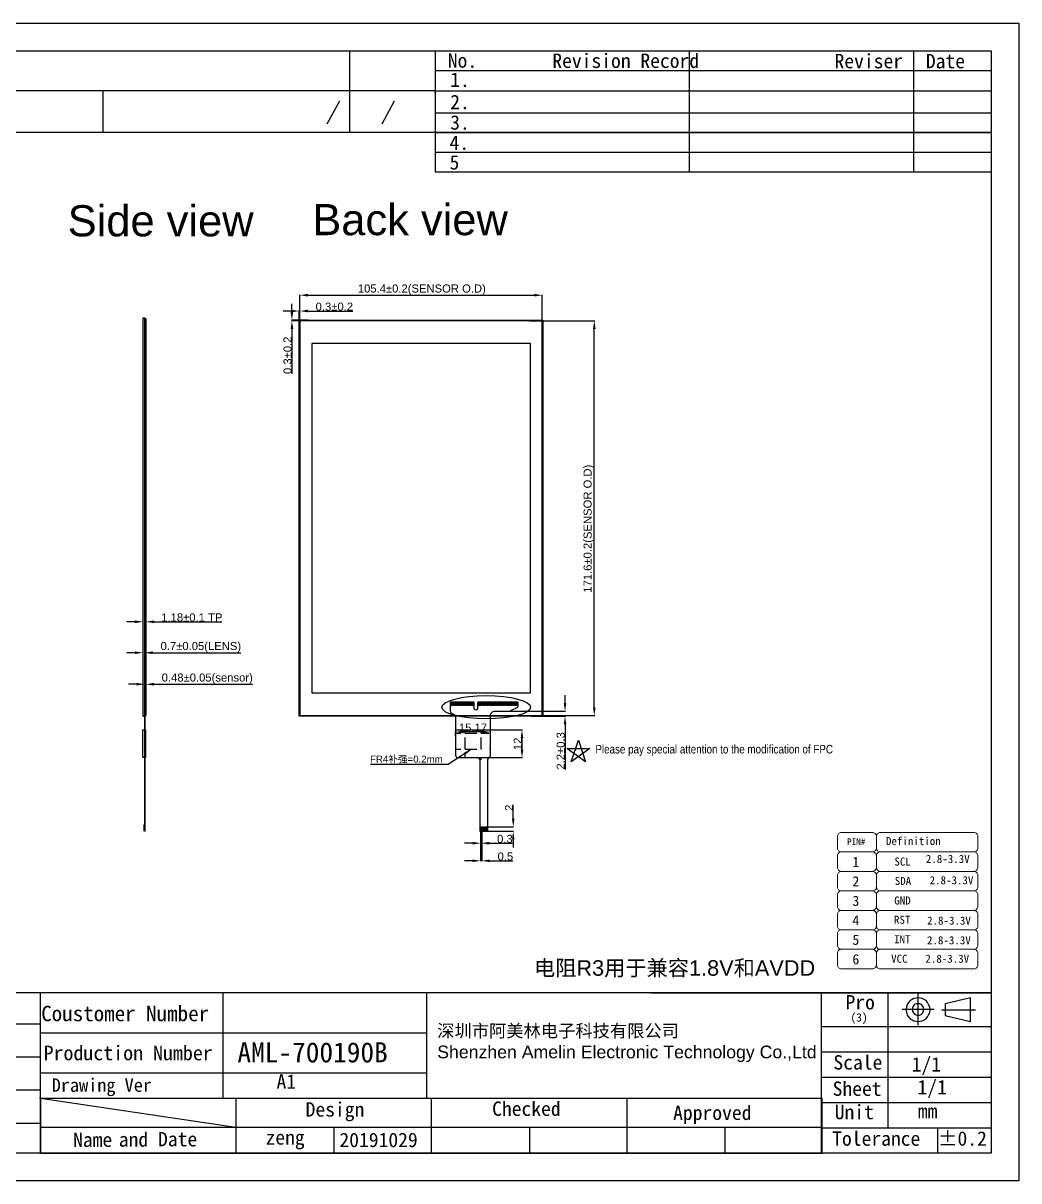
# Model space of a CAD drawing. Header units: millimetres. Extents: x 3364 to 4075, y -1842 to -1338.
# Drawn here: x 3642 to 4075, y -1842 to -1338 of the extents above; entities that cross this region are included whole.
import ezdxf

# ---------------------------------------------------------------- set-up
doc = ezdxf.new("R2010")
doc.units = ezdxf.units.MM
doc.header["$LTSCALE"] = 23.1
doc.header["$PDMODE"] = 3
doc.header["$PDSIZE"] = 8
doc.layers.get('0').update_dxf_attribs({"linetype": 'CONTINUOUS'})
doc.layers.get('Defpoints').update_dxf_attribs({"linetype": 'CONTINUOUS'})
for name, color, linetype in [('Cover Lens', 6, 'CONTINUOUS'), ('DIM', 120, 'CONTINUOUS'), ('FPC', 30, 'CONTINUOUS'), ('lcm od', 7, 'CONTINUOUS'), ('SENSOR OD', 7, 'CONTINUOUS'), ('SENSOR-FFC_DXF_CONTINUOUS_LINE', 7, 'CONTINUOUS'), ('ZBHM', 7, 'CONTINUOUS')]:
    doc.layers.add(name, color=color, linetype=linetype)
doc.layers.add('标注', color=3, linetype='CONTINUOUS', lineweight=13)
doc.styles.add('a', font='arial.ttf')
doc.styles.add('Aral', font='arial.ttf')
doc.styles.add('Arial', font='arial.ttf', dxfattribs={"width": 0.8})
doc.styles.add('GLD', font='simhei.ttf', dxfattribs={"height": 5})
doc.styles.get("Standard").update_dxf_attribs({"font": 'txt', "width": 0.85})
doc.dimstyles.get("Standard").update_dxf_attribs({"dimtxt": 3.5, "dimasz": 3.5, "dimexe": 0.18, "dimexo": 0.0625, "dimgap": 0.09, "dimtad": 1, "dimdsep": 46, "dimtxsty": 'Standard', "dimcen": 0.09, "dimadec": 0, "dimazin": 0, "dimtol": 1, "dimtp": 0.01, "dimtm": 0.01, "dimtfac": 1, "dimtofl": 0, "dimtmove": 0, "dimatfit": 3, "dimfxl": 0, "dimtolj": 1, "dimarcsym": 0})
doc.dimstyles.new('STANDARD$0', dxfattribs={"dimtxt": 2.5, "dimasz": 2, "dimexe": 0.4, "dimexo": 0.4, "dimgap": 0.4, "dimtad": 1, "dimzin": 0, "dimdsep": 46, "dimtxsty": 'Arial', "dimcen": 0.4, "dimadec": 0, "dimazin": 0, "dimtfac": 1, "dimtmove": 0, "dimatfit": 3, "dimfxl": 0, "dimtolj": 1, "dimtzin": 0, "dimarcsym": 0})

# ---------------------------------------------------------------- blocks, each defined once
blk = doc.blocks.new('*D69')
at = {"layer": 'Defpoints', "color": 0}
for p in [(3861.8, -1467.79), (3890.01, -1467.79), (3861.79, -1639.39)]:
    blk.add_point(p, dxfattribs=at)
at = {"layer": 'DIM', "color": 0, "lineweight": -2}
for p, q in [((3861.86, -1467.79), (3890.19, -1467.79)), ((3890.01, -1635.89), (3890.01, -1471.29)), ((3861.85, -1639.39), (3890.19, -1639.39))]:
    blk.add_line(p, q, dxfattribs=at)
at = {"layer": 'DIM', "color": 0}
for points in [[(3889.43, -1471.29), (3890.59, -1471.29), (3890.01, -1467.79)], [(3889.43, -1635.89), (3890.59, -1635.89), (3890.01, -1639.39)]]:
    blk.add_solid(points, dxfattribs=at)
at = {"layer": 'DIM', "color": 0, "insert": (3887.63, -1558.16), "char_height": 3.5, "attachment_point": 5, "rotation": 90, "style": 'Aral'}
blk.add_mtext('\\A1;171.6%%P0.2(SENSOR O.D)', dxfattribs=at)
blk = doc.blocks.new('*D70')
at = {"layer": 'Defpoints', "color": 0}
for p in [(3867.39, -1456.67), (3867.39, -1467.79), (3761.99, -1476.42)]:
    blk.add_point(p, dxfattribs=at)
at = {"layer": 'DIM', "color": 0, "lineweight": -2}
for p, q in [((3761.99, -1476.36), (3761.99, -1456.49)), ((3765.49, -1456.67), (3863.89, -1456.67)), ((3867.39, -1467.72), (3867.39, -1456.49))]:
    blk.add_line(p, q, dxfattribs=at)
at = {"layer": 'DIM', "color": 0}
for points in [[(3765.49, -1456.09), (3765.49, -1457.26), (3761.99, -1456.67)], [(3863.89, -1456.09), (3863.89, -1457.26), (3867.39, -1456.67)]]:
    blk.add_solid(points, dxfattribs=at)
at = {"layer": 'DIM', "color": 0, "insert": (3815.02, -1454.29), "char_height": 3.5, "attachment_point": 5, "style": 'Aral'}
blk.add_mtext('\\A1;105.4%%P0.2(SENSOR O.D)', dxfattribs=at)
blk = doc.blocks.new('*D71')
at = {"layer": 'Defpoints', "color": 0}
for p in [(3693.82, -1613.45), (3694.52, -1612.06), (3694.52, -1613.45)]:
    blk.add_point(p, dxfattribs=at)
at = {"layer": 'DIM', "color": 0, "lineweight": -2}
for p, q in [((3690.32, -1612.06), (3686.82, -1612.06)), ((3693.82, -1613.39), (3693.82, -1611.88)), ((3694.52, -1613.39), (3694.52, -1611.88)), ((3698.02, -1612.06), (3736.35, -1612.06))]:
    blk.add_line(p, q, dxfattribs=at)
at = {"layer": 'DIM', "color": 0}
for points in [[(3690.32, -1611.48), (3690.32, -1612.65), (3693.82, -1612.06)], [(3698.02, -1611.48), (3698.02, -1612.65), (3694.52, -1612.06)]]:
    blk.add_solid(points, dxfattribs=at)
at = {"layer": 'DIM', "color": 0, "insert": (3718.93, -1609.68), "char_height": 3.5, "attachment_point": 5, "style": 'Aral'}
blk.add_mtext('\\A1;0.7±0.05(LENS)', dxfattribs=at)
blk = doc.blocks.new('*D72')
at = {"layer": 'Defpoints', "color": 0}
for p in [(3695, -1598.62), (3693.82, -1607.53), (3695, -1607.53)]:
    blk.add_point(p, dxfattribs=at)
at = {"layer": 'DIM', "color": 0, "lineweight": -2}
for p, q in [((3690.32, -1598.62), (3686.82, -1598.62)), ((3693.82, -1607.47), (3693.82, -1598.44)), ((3695, -1607.47), (3695, -1598.44)), ((3698.5, -1598.62), (3728.04, -1598.62))]:
    blk.add_line(p, q, dxfattribs=at)
at = {"layer": 'DIM', "color": 0}
for points in [[(3690.32, -1598.03), (3690.32, -1599.2), (3693.82, -1598.62)], [(3698.5, -1598.03), (3698.5, -1599.2), (3695, -1598.62)]]:
    blk.add_solid(points, dxfattribs=at)
at = {"layer": 'DIM', "color": 0, "insert": (3715.02, -1596.74), "char_height": 3.5, "attachment_point": 5, "style": 'Aral'}
blk.add_mtext('\\A1;1.18±0.1 TP', dxfattribs=at)
blk = doc.blocks.new('*D73')
at = {"layer": 'Defpoints', "color": 0}
for p in [(3758.53, -1467.79), (3765.72, -1467.49), (3765.72, -1467.79)]:
    blk.add_point(p, dxfattribs=at)
at = {"layer": 'DIM', "color": 0, "lineweight": -2}
for p, q in [((3758.53, -1463.99), (3758.53, -1460.49)), ((3765.66, -1467.49), (3758.35, -1467.49)), ((3765.66, -1467.79), (3758.35, -1467.79)), ((3758.53, -1471.29), (3758.53, -1490.78))]:
    blk.add_line(p, q, dxfattribs=at)
at = {"layer": 'DIM', "color": 0}
for points in [[(3757.95, -1463.99), (3759.11, -1463.99), (3758.53, -1467.49)], [(3757.95, -1471.29), (3759.11, -1471.29), (3758.53, -1467.79)]]:
    blk.add_solid(points, dxfattribs=at)
at = {"layer": 'DIM', "color": 0, "insert": (3756.65, -1482.78), "char_height": 3.5, "attachment_point": 5, "rotation": 90, "style": 'Aral'}
blk.add_mtext('\\A1;0.3±0.2', dxfattribs=at)
blk = doc.blocks.new('*D74')
at = {"layer": 'Defpoints', "color": 0}
for p in [(3761.99, -1463.54), (3761.69, -1468.75), (3761.99, -1468.75)]:
    blk.add_point(p, dxfattribs=at)
at = {"layer": 'DIM', "color": 0, "lineweight": -2}
for p, q in [((3758.19, -1463.54), (3754.69, -1463.54)), ((3761.69, -1468.69), (3761.69, -1463.36)), ((3761.99, -1468.69), (3761.99, -1463.36)), ((3765.49, -1463.54), (3784.99, -1463.54))]:
    blk.add_line(p, q, dxfattribs=at)
at = {"layer": 'DIM', "color": 0}
for points in [[(3758.19, -1462.95), (3758.19, -1464.12), (3761.69, -1463.54)], [(3765.49, -1462.95), (3765.49, -1464.12), (3761.99, -1463.54)]]:
    blk.add_solid(points, dxfattribs=at)
at = {"layer": 'DIM', "color": 0, "insert": (3776.99, -1461.66), "char_height": 3.5, "attachment_point": 5, "style": 'Aral'}
blk.add_mtext('\\A1;0.3±0.2', dxfattribs=at)
blk = doc.blocks.new('*D78')
at = {"layer": 'Defpoints', "color": 0}
for p in [(3843.37, -1687.69), (3843.37, -1689.69), (3854.76, -1687.69)]:
    blk.add_point(p, dxfattribs=at)
at = {"layer": 'DIM', "color": 0, "lineweight": -2}
for p, q in [((3854.76, -1684.19), (3854.76, -1678.19)), ((3843.43, -1687.69), (3854.94, -1687.69)), ((3843.43, -1689.69), (3854.94, -1689.69)), ((3854.76, -1693.19), (3854.76, -1696.69))]:
    blk.add_line(p, q, dxfattribs=at)
at = {"layer": 'DIM', "color": 0}
for points in [[(3854.18, -1684.19), (3855.35, -1684.19), (3854.76, -1687.69)], [(3854.18, -1693.19), (3855.35, -1693.19), (3854.76, -1689.69)]]:
    blk.add_solid(points, dxfattribs=at)
at = {"layer": 'DIM', "color": 0, "insert": (3852.92, -1679.44), "char_height": 3.5, "attachment_point": 5, "rotation": 90, "style": 'Aral'}
blk.add_mtext('\\A1;2', dxfattribs=at)
blk = doc.blocks.new('*D79')
at = {"layer": 'Defpoints', "color": 0}
for p in [(3840.57, -1689.3), (3840.87, -1689.3), (3840.87, -1694.86)]:
    blk.add_point(p, dxfattribs=at)
at = {"layer": 'DIM', "color": 0, "lineweight": -2}
for p, q in [((3840.57, -1689.36), (3840.57, -1695.04)), ((3840.87, -1689.36), (3840.87, -1695.04)), ((3837.07, -1694.86), (3833.57, -1694.86)), ((3844.37, -1694.86), (3854.42, -1694.86))]:
    blk.add_line(p, q, dxfattribs=at)
at = {"layer": 'DIM', "color": 0}
for points in [[(3837.07, -1694.28), (3837.07, -1695.44), (3840.57, -1694.86)], [(3844.37, -1694.28), (3844.37, -1695.44), (3840.87, -1694.86)]]:
    blk.add_solid(points, dxfattribs=at)
at = {"layer": 'DIM', "color": 0, "insert": (3851.14, -1692.98), "char_height": 3.5, "attachment_point": 5, "style": 'Aral'}
blk.add_mtext('\\A1;0.3', dxfattribs=at)
blk = doc.blocks.new('*D80')
at = {"layer": 'Defpoints', "color": 0}
for p in [(3840.57, -1689.3), (3841.07, -1687.69), (3841.07, -1702.5)]:
    blk.add_point(p, dxfattribs=at)
at = {"layer": 'DIM', "color": 0, "lineweight": -2}
for p, q in [((3840.57, -1689.36), (3840.57, -1702.68)), ((3841.07, -1687.75), (3841.07, -1702.68)), ((3837.07, -1702.5), (3833.57, -1702.5)), ((3844.57, -1702.5), (3854.65, -1702.5))]:
    blk.add_line(p, q, dxfattribs=at)
at = {"layer": 'DIM', "color": 0}
for points in [[(3837.07, -1701.91), (3837.07, -1703.08), (3840.57, -1702.5)], [(3844.57, -1701.91), (3844.57, -1703.08), (3841.07, -1702.5)]]:
    blk.add_solid(points, dxfattribs=at)
at = {"layer": 'DIM', "color": 0, "insert": (3851.36, -1700.62), "char_height": 3.5, "attachment_point": 5, "style": 'Aral'}
blk.add_mtext('\\A1;0.5', dxfattribs=at)
blk = doc.blocks.new('*D81')
at = {"layer": 'Defpoints', "color": 0}
for p in [(3842.8, -1645.65), (3858.58, -1645.65), (3842.8, -1657.65)]:
    blk.add_point(p, dxfattribs=at)
at = {"layer": 'DIM', "color": 0, "lineweight": -2}
for p, q in [((3842.86, -1645.65), (3858.76, -1645.65)), ((3858.58, -1654.15), (3858.58, -1649.15)), ((3842.86, -1657.65), (3858.76, -1657.65))]:
    blk.add_line(p, q, dxfattribs=at)
at = {"layer": 'DIM', "color": 0}
for points in [[(3857.99, -1649.15), (3859.16, -1649.15), (3858.58, -1645.65)], [(3857.99, -1654.15), (3859.16, -1654.15), (3858.58, -1657.65)]]:
    blk.add_solid(points, dxfattribs=at)
at = {"layer": 'DIM', "color": 0, "insert": (3856.73, -1651.65), "char_height": 3.5, "attachment_point": 5, "rotation": 90, "style": 'Aral'}
blk.add_mtext('\\A1;12', dxfattribs=at)
blk = doc.blocks.new('*D82')
at = {"layer": 'Defpoints', "color": 0}
for p in [(3829.69, -1646.51), (3829.69, -1648.07), (3844.86, -1648.07)]:
    blk.add_point(p, dxfattribs=at)
at = {"layer": 'DIM', "color": 0, "lineweight": -2}
for p, q in [((3829.69, -1648), (3829.69, -1646.33)), ((3841.36, -1646.51), (3833.19, -1646.51)), ((3844.86, -1648), (3844.86, -1646.33))]:
    blk.add_line(p, q, dxfattribs=at)
at = {"layer": 'DIM', "color": 0}
for points in [[(3833.19, -1645.93), (3833.19, -1647.09), (3829.69, -1646.51)], [(3841.36, -1645.93), (3841.36, -1647.09), (3844.86, -1646.51)]]:
    blk.add_solid(points, dxfattribs=at)
at = {"layer": 'DIM', "color": 0, "insert": (3837.27, -1644.63), "char_height": 3.5, "attachment_point": 5, "style": 'Aral'}
blk.add_mtext('\\A1;15.17', dxfattribs=at)
blk = doc.blocks.new('*D83')
at = {"layer": 'Defpoints', "color": 0}
for p in [(3694.52, -1623.62), (3695, -1623.62), (3695, -1625.76)]:
    blk.add_point(p, dxfattribs=at)
at = {"layer": 'DIM', "color": 0, "lineweight": -2}
for p, q in [((3694.52, -1623.68), (3694.52, -1625.94)), ((3695, -1623.68), (3695, -1625.94)), ((3691.02, -1625.76), (3687.52, -1625.76)), ((3698.5, -1625.76), (3741.45, -1625.76))]:
    blk.add_line(p, q, dxfattribs=at)
at = {"layer": 'DIM', "color": 0}
for points in [[(3691.02, -1625.17), (3691.02, -1626.34), (3694.52, -1625.76)], [(3698.5, -1625.17), (3698.5, -1626.34), (3695, -1625.76)]]:
    blk.add_solid(points, dxfattribs=at)
at = {"layer": 'DIM', "color": 0, "insert": (3721.72, -1623.37), "char_height": 3.5, "attachment_point": 5, "style": 'Aral'}
blk.add_mtext('\\A1;0.48±0.05(sensor)', dxfattribs=at)
blk = doc.blocks.new('*D114')
at = {"layer": 'Defpoints', "color": 0}
for p in [(3851.57, -1637.49), (3862.46, -1639.69), (3877.29, -1639.69)]:
    blk.add_point(p, dxfattribs=at)
at = {"layer": 'FPC', "color": 0, "lineweight": -2}
for p, q in [((3877.29, -1633.99), (3877.29, -1630.49)), ((3851.63, -1637.49), (3877.47, -1637.49)), ((3862.52, -1639.69), (3877.47, -1639.69)), ((3877.29, -1643.19), (3877.29, -1662.78))]:
    blk.add_line(p, q, dxfattribs=at)
at = {"layer": 'FPC', "color": 0}
for points in [[(3876.71, -1633.99), (3877.87, -1633.99), (3877.29, -1637.49)], [(3876.71, -1643.19), (3877.87, -1643.19), (3877.29, -1639.69)]]:
    blk.add_solid(points, dxfattribs=at)
at = {"layer": 'FPC', "color": 0, "insert": (3875.41, -1654.73), "char_height": 3.5, "attachment_point": 5, "rotation": 90, "style": 'Aral'}
blk.add_mtext('\\A1;2.2{\\fArial|b0|i0|c134|p34;%%P}0.3', dxfattribs=at)

msp = doc.modelspace()

# ---------------------------------------------------------------- hatches: boundary and pattern name
at = {"layer": 'FPC'}
h = msp.add_hatch(dxfattribs=at)
h.set_pattern_fill('ANGLE', color=256, style=0)
h.set_pattern_definition([(0, (949.068, -1968.2865), (0, 6.985), [5.08, -1.905]), (90, (949.068, -1968.2865), (-6.985, 4e-16), [5.08, -1.905])])
edge = h.paths.add_edge_path()
edge.add_line((3829.689, -1645.646), (3829.689, -1656.646))
edge.add_line((3844.859, -1656.646), (3844.859, -1645.646))
edge.add_line((3839.219, -1657.646), (3844.126, -1657.646))
edge.add_line((3829.689, -1645.646), (3844.859, -1645.646))
edge.add_arc((3844.719, -1658.452), 1, 115.46756, 180)
edge.add_arc((3839.219, -1658.646), 1, 0, 90)
edge.add_arc((3843.859, -1656.646), 1, 295.46756, 360)
edge.add_arc((3830.689, -1656.646), 1, 180, 270)
edge.add_line((3830.689, -1657.646), (3839.219, -1657.646))

# ---------------------------------------------------------------- linework, layer by layer
at = {"lineweight": 0}
for p, q in [((3934.288, -1759.864), (3998.404, -1759.864)), ((3998.404, -1759.864), (4062.52, -1759.864))]:
    msp.add_line(p, q, dxfattribs=at)
for p, q in [((3649.17, -1805.67), (3649.17, -1829.517)), ((3649.17, -1805.67), (3734.162, -1818.284)), ((3734.162, -1805.67), (3734.162, -1829.517)), ((3819.154, -1805.67), (3819.154, -1829.517)), ((3904.146, -1805.67), (3904.146, -1829.517)), ((3776.777, -1818.284), (3776.777, -1829.517)), ((3861.77, -1818.284), (3861.77, -1829.517)), ((3946.762, -1818.284), (3946.762, -1829.517)), ((3649.17, -1829.517), (3989.138, -1829.517))]:
    msp.add_line(p, q)
at = {"color": 0}
msp.add_lwpolyline([(4074.611, -1841.608), (3364.106, -1841.608), (3364.106, -1338.544, -0.4142136), (3364.227, -1338.423), (4074.611, -1338.423)], format="xyb", close=True, dxfattribs=at)
for points in [[(3376.197, -1350.514), (3376.197, -1350.515), (4062.52, -1350.515), (4062.52, -1829.517), (3376.197, -1829.517), (3376.197, -1350.515)], [(3783.613, -1350.515), (3783.613, -1385.981)], [(3820.895, -1350.515), (3820.895, -1403.061)], [(3931.25, -1350.515), (3931.25, -1403.061)], [(4028.807, -1350.515), (4028.807, -1403.061)], [(3820.895, -1359.049), (4062.52, -1359.049)], [(3820.895, -1367.774), (3376.197, -1367.774)], [(3676.49, -1385.981), (3676.49, -1367.774)], [(3820.895, -1368.722), (3820.895, -1367.774), (4062.52, -1367.774)], [(3779.17, -1372.325), (3773.67, -1382.377)], [(3803.067, -1372.325), (3797.567, -1382.377)], [(3820.895, -1377.446), (4062.52, -1377.446)], [(3820.895, -1385.981), (4062.52, -1385.981)], [(3820.895, -1394.521), (4062.52, -1394.521)], [(3820.895, -1403.061), (4062.52, -1403.061)], [(4074.611, -1407.188), (4074.611, -1431.13)], [(3914.586, -1759.864), (4062.52, -1759.864), (3376.197, -1759.864)], [(3649.17, -1829.517), (3649.17, -1759.864)], [(3728.496, -1759.864), (3728.496, -1805.67)], [(3817.117, -1759.864), (3817.117, -1805.67)], [(3988.749, -1829.517), (3988.749, -1759.864)], [(4017.571, -1759.864), (4017.571, -1818.505)], [(4030.835, -1773.975), (4030.835, -1760.132)], [(4023.914, -1767.054), (4037.757, -1767.054)], [(4040.947, -1767.211), (4055.734, -1767.211)], [(3376.197, -1773.426), (3649.17, -1773.426)], [(3988.749, -1774.46), (4062.52, -1774.46)], [(3988.749, -1785.472), (4062.52, -1785.472)], [(3376.197, -1787.746), (3649.17, -1787.746)], [(3988.749, -1796.483), (4062.52, -1796.483)], [(3376.197, -1802.067), (3649.17, -1802.067)], [(3648.78, -1805.67), (3988.749, -1805.67)], [(3649.17, -1805.67), (3989.138, -1805.67)], [(3989.138, -1829.517), (3989.138, -1805.67)], [(3988.749, -1807.494), (4062.423, -1807.494)], [(3376.197, -1816.577), (3649.17, -1816.577)], [(3649.649, -1818.284), (3989.138, -1818.284)], [(3988.749, -1818.505), (4062.423, -1818.505)], [(4039.425, -1829.517), (4039.425, -1818.505)]]:
    msp.add_lwpolyline(points, dxfattribs=at)
for points in [[(4036.027, -1767.211), (4035.869, -1765.952), (4035.397, -1765.009), (4034.925, -1764.065), (4034.296, -1763.278), (4033.51, -1762.806), (4032.566, -1762.334), (4031.779, -1762.177), (4030.835, -1762.02), (4029.892, -1762.177), (4028.948, -1762.334), (4028.161, -1762.806), (4027.375, -1763.278), (4026.588, -1764.065), (4026.116, -1765.009), (4025.801, -1765.952), (4025.644, -1767.211), (4025.801, -1768.469), (4026.116, -1769.571), (4026.588, -1770.357), (4027.375, -1771.144), (4028.161, -1771.616), (4028.948, -1772.088), (4029.892, -1772.245), (4030.835, -1772.402), (4031.779, -1772.245), (4032.566, -1772.088), (4033.51, -1771.616), (4034.296, -1771.144), (4034.925, -1770.357), (4035.397, -1769.413), (4035.869, -1768.469)], [(4033.352, -1767.054), (4033.195, -1766.424), (4033.038, -1765.952), (4032.723, -1765.481), (4032.408, -1765.166), (4032.094, -1765.009), (4031.622, -1764.694), (4031.307, -1764.694), (4030.835, -1764.537), (4030.363, -1764.694), (4029.892, -1764.694), (4029.42, -1764.851), (4029.105, -1765.166), (4028.79, -1765.481), (4028.476, -1765.952), (4028.318, -1766.424), (4028.318, -1767.054), (4028.318, -1767.683), (4028.476, -1768.155), (4028.79, -1768.627), (4029.105, -1768.941), (4029.42, -1769.256), (4029.892, -1769.413), (4030.363, -1769.571), (4030.835, -1769.571), (4031.307, -1769.571), (4031.779, -1769.413), (4032.094, -1769.256), (4032.566, -1768.941), (4032.88, -1768.627), (4033.038, -1768.155), (4033.195, -1767.683)], [(4042.52, -1764.694), (4042.52, -1769.728), (4053.531, -1772.402), (4053.531, -1762.02)]]:
    msp.add_lwpolyline(points, close=True, dxfattribs=at)
for points in [[(3649.17, -1777.277), (3817.117, -1777.277)], [(3649.17, -1794.69), (3817.117, -1794.69)]]:
    msp.add_lwpolyline(points)
at = {"layer": 'Cover Lens'}
for p, q in [((3693.82, -1639.686), (3693.82, -1466.501)), ((3693.82, -1466.501), (3694.52, -1466.501)), ((3694.52, -1639.686), (3694.52, -1466.501)), ((3761.689, -1467.486), (3867.689, -1467.486)), ((3693.82, -1639.686), (3694.52, -1639.686))]:
    msp.add_line(p, q, dxfattribs=at)
msp.add_lwpolyline([(3867.689, -1467.486), (3867.689, -1639.686), (3761.689, -1639.686), (3761.689, -1467.486)], dxfattribs=at)
msp.add_lwpolyline([(3767.139, -1629.486), (3862.239, -1629.486), (3862.239, -1477.686), (3767.139, -1477.686)], close=True, dxfattribs=at)
at = {"layer": 'DIM', "linetype": 'Continuous', "lineweight": 5}
for points in [[(3995.716, -1691.863), (3995.716, -1696.944, 0.4142136), (3997.41, -1698.638), (4010.96, -1698.638, 0.4142136), (4012.653, -1696.944), (4012.653, -1691.863, 0.4142136), (4010.96, -1690.169), (3997.41, -1690.169, 0.4142136)], [(4012.653, -1691.863), (4012.653, -1696.944, 0.4142136), (4014.347, -1698.638), (4055.058, -1698.638, 0.4142136), (4056.752, -1696.944), (4056.752, -1691.863, 0.4142136), (4055.058, -1690.169), (4014.347, -1690.169, 0.4142136)], [(3995.716, -1700.332), (3995.716, -1705.413, 0.4142136), (3997.41, -1707.107), (4010.96, -1707.107, 0.4142136), (4012.653, -1705.413), (4012.653, -1700.332, 0.4142136), (4010.96, -1698.638), (3997.41, -1698.638, 0.4142136)], [(4012.653, -1700.332), (4012.653, -1705.413, 0.4142136), (4014.347, -1707.107), (4055.058, -1707.107, 0.4142136), (4056.752, -1705.413), (4056.752, -1700.332, 0.4142136), (4055.058, -1698.638), (4014.347, -1698.638, 0.4142136)], [(3995.716, -1708.8), (3995.716, -1713.882, 0.4142136), (3997.41, -1715.575), (4010.96, -1715.575, 0.4142136), (4012.653, -1713.882), (4012.653, -1708.8, 0.4142136), (4010.96, -1707.107), (3997.41, -1707.107, 0.4142136)], [(4012.653, -1708.8), (4012.653, -1713.882, 0.4142136), (4014.347, -1715.575), (4055.058, -1715.575, 0.4142136), (4056.752, -1713.882), (4056.752, -1708.8, 0.4142136), (4055.058, -1707.107), (4014.347, -1707.107, 0.4142136)], [(3995.716, -1717.269), (3995.716, -1722.35, 0.4142136), (3997.41, -1724.044), (4010.96, -1724.044, 0.4142136), (4012.653, -1722.35), (4012.653, -1717.269, 0.4142136), (4010.96, -1715.575), (3997.41, -1715.575, 0.4142136)], [(4012.653, -1717.269), (4012.653, -1722.35, 0.4142136), (4014.347, -1724.044), (4055.058, -1724.044, 0.4142136), (4056.752, -1722.35), (4056.752, -1717.269, 0.4142136), (4055.058, -1715.575), (4014.347, -1715.575, 0.4142136)], [(3995.716, -1725.738), (3995.716, -1730.819, 0.4142136), (3997.41, -1732.513), (4010.96, -1732.513, 0.4142136), (4012.653, -1730.819), (4012.653, -1725.738, 0.4142136), (4010.96, -1724.044), (3997.41, -1724.044, 0.4142136)], [(4012.653, -1725.738), (4012.653, -1730.819, 0.4142136), (4014.347, -1732.513), (4055.058, -1732.513, 0.4142136), (4056.752, -1730.819), (4056.752, -1725.738, 0.4142136), (4055.058, -1724.044), (4014.347, -1724.044, 0.4142136)], [(3995.716, -1734.206), (3995.716, -1739.288, 0.4142136), (3997.41, -1740.981), (4010.96, -1740.981, 0.4142136), (4012.653, -1739.288), (4012.653, -1734.206, 0.4142136), (4010.96, -1732.513), (3997.41, -1732.513, 0.4142136)], [(4012.653, -1734.206), (4012.653, -1739.288, 0.4142136), (4014.347, -1740.981), (4055.058, -1740.981, 0.4142136), (4056.752, -1739.288), (4056.752, -1734.206, 0.4142136), (4055.058, -1732.513), (4014.347, -1732.513, 0.4142136)], [(3995.716, -1742.675), (3995.716, -1747.756, 0.4142136), (3997.41, -1749.45), (4010.96, -1749.45, 0.4142136), (4012.653, -1747.756), (4012.653, -1742.675, 0.4142136), (4010.96, -1740.981), (3997.41, -1740.981, 0.4142136)], [(4012.653, -1742.675), (4012.653, -1747.756, 0.4142136), (4014.347, -1749.45), (4055.058, -1749.45, 0.4142136), (4056.752, -1747.756), (4056.752, -1742.675, 0.4142136), (4055.058, -1740.981), (4014.347, -1740.981, 0.4142136)]]:
    msp.add_lwpolyline(points, format="xyb", close=True, dxfattribs=at)
at = {"layer": 'FPC', "linetype": 'Continuous'}
for p, q in [((3694.545, -1686.686), (3694.545, -1639.386)), ((3694.645, -1639.386), (3694.645, -1689.686)), ((3844.859, -1656.646), (3844.859, -1639.486)), ((3829.693, -1640.507), (3829.689, -1656.646)), ((3830.689, -1657.646), (3839.219, -1657.646)), ((3840.219, -1658.646), (3840.219, -1689.486)), ((3843.719, -1689.486), (3843.719, -1658.452)), ((3840.419, -1689.686), (3843.519, -1689.686))]:
    msp.add_line(p, q, dxfattribs=at)
at = {"layer": 'FPC'}
for p, q in [((3829.689, -1645.646), (3829.689, -1656.646)), ((3844.859, -1656.646), (3844.859, -1645.646))]:
    msp.add_line(p, q, dxfattribs=at)
at = {"layer": 'FPC', "color": 1}
msp.add_lwpolyline([(3829.693, -1639.835), (3829.689, -1656.646, 0.4142136), (3830.689, -1657.646), (3839.219, -1657.646, -0.4142136), (3840.219, -1658.646), (3840.219, -1689.486, 0.4142136), (3840.419, -1689.686), (3843.519, -1689.686, 0.4142136), (3843.719, -1689.486), (3843.719, -1658.452, -0.2892613), (3844.289, -1657.549, 0.2892613), (3844.859, -1656.646), (3844.859, -1639.486), (3844.859, -1639.486, -0.4142136), (3846.859, -1637.486), (3853.021, -1637.486, 0.1989124), (3853.728, -1637.193), (3856.718, -1635.704, 0.1989124), (3856.864, -1635.35), (3856.864, -1633.786, 0.4142136), (3856.664, -1633.586), (3839.464, -1633.586, 0.4142136), (3839.264, -1633.786), (3839.264, -1636.236, -1), (3837.764, -1636.236), (3837.764, -1633.786, 0.4142136), (3837.564, -1633.586), (3827.521, -1633.586, 0.4142136), (3827.321, -1633.786), (3827.321, -1637.486, 0.2973728), (3827.918, -1638.401), (3829.096, -1638.919, -0.2973728), (3829.693, -1639.835), (3829.693, -1639.835)], format="xyb", dxfattribs=at)
at = {"layer": 'FPC', "linetype": 'Continuous'}
for points in [[(3827.621, -1634.211), (3827.621, -1634.561), (3827.871, -1634.561), (3827.871, -1634.986), (3828.171, -1634.986), (3828.171, -1633.786), (3827.871, -1633.786), (3827.871, -1634.211)], [(3837.171, -1634.211), (3837.421, -1634.211), (3837.421, -1634.561), (3837.171, -1634.561), (3837.171, -1634.986), (3836.871, -1634.986), (3836.871, -1633.786), (3837.171, -1633.786)], [(3839.814, -1634.211), (3839.564, -1634.211), (3839.564, -1634.561), (3839.814, -1634.561), (3839.814, -1634.986), (3840.114, -1634.986), (3840.114, -1633.786), (3839.814, -1633.786)], [(3856.314, -1634.211), (3856.564, -1634.211), (3856.564, -1634.561), (3856.314, -1634.561), (3856.314, -1634.986), (3856.014, -1634.986), (3856.014, -1633.786), (3856.314, -1633.786)]]:
    msp.add_lwpolyline(points, close=True, dxfattribs=at)
at = {"layer": 'FPC'}
for points in [[(3828.471, -1633.786), (3828.771, -1633.786), (3828.771, -1634.986), (3828.471, -1634.986)], [(3829.071, -1633.786), (3829.371, -1633.786), (3829.371, -1634.986), (3829.071, -1634.986)], [(3829.671, -1633.786), (3829.971, -1633.786), (3829.971, -1634.986), (3829.671, -1634.986)], [(3830.271, -1633.786), (3830.571, -1633.786), (3830.571, -1634.986), (3830.271, -1634.986)], [(3830.871, -1633.786), (3831.171, -1633.786), (3831.171, -1634.986), (3830.871, -1634.986)], [(3831.471, -1633.786), (3831.771, -1633.786), (3831.771, -1634.986), (3831.471, -1634.986)], [(3832.071, -1633.786), (3832.371, -1633.786), (3832.371, -1634.986), (3832.071, -1634.986)], [(3832.671, -1633.786), (3832.971, -1633.786), (3832.971, -1634.986), (3832.671, -1634.986)], [(3833.271, -1633.786), (3833.571, -1633.786), (3833.571, -1634.986), (3833.271, -1634.986)], [(3833.871, -1633.786), (3834.171, -1633.786), (3834.171, -1634.986), (3833.871, -1634.986)], [(3834.471, -1634.986), (3834.471, -1633.786), (3834.771, -1633.786), (3834.771, -1634.986)], [(3835.071, -1634.986), (3835.071, -1633.786), (3835.371, -1633.786), (3835.371, -1634.986)], [(3835.671, -1634.986), (3835.671, -1633.786), (3835.971, -1633.786), (3835.971, -1634.986)], [(3836.271, -1634.986), (3836.271, -1633.786), (3836.571, -1633.786), (3836.571, -1634.986)], [(3839.814, -1634.986), (3839.814, -1633.786), (3840.114, -1633.786), (3840.114, -1634.986)], [(3839.814, -1634.986), (3839.814, -1633.786), (3840.114, -1633.786), (3840.114, -1634.986)], [(3840.414, -1634.986), (3840.414, -1633.786), (3840.714, -1633.786), (3840.714, -1634.986)], [(3840.414, -1634.986), (3840.414, -1633.786), (3840.714, -1633.786), (3840.714, -1634.986)], [(3841.014, -1634.986), (3841.014, -1633.786), (3841.314, -1633.786), (3841.314, -1634.986)], [(3841.014, -1634.986), (3841.014, -1633.786), (3841.314, -1633.786), (3841.314, -1634.986)], [(3841.614, -1634.986), (3841.614, -1633.786), (3841.914, -1633.786), (3841.914, -1634.986)], [(3841.614, -1634.986), (3841.614, -1633.786), (3841.914, -1633.786), (3841.914, -1634.986)], [(3842.214, -1634.986), (3842.214, -1633.786), (3842.514, -1633.786), (3842.514, -1634.986)], [(3842.214, -1634.986), (3842.214, -1633.786), (3842.514, -1633.786), (3842.514, -1634.986)], [(3842.814, -1634.986), (3842.814, -1633.786), (3843.114, -1633.786), (3843.114, -1634.986)], [(3842.814, -1634.986), (3842.814, -1633.786), (3843.114, -1633.786), (3843.114, -1634.986)], [(3843.414, -1634.986), (3843.414, -1633.786), (3843.714, -1633.786), (3843.714, -1634.986)], [(3843.414, -1634.986), (3843.414, -1633.786), (3843.714, -1633.786), (3843.714, -1634.986)], [(3844.014, -1634.986), (3844.014, -1633.786), (3844.314, -1633.786), (3844.314, -1634.986)], [(3844.014, -1634.986), (3844.014, -1633.786), (3844.314, -1633.786), (3844.314, -1634.986)], [(3844.614, -1634.986), (3844.614, -1633.786), (3844.914, -1633.786), (3844.914, -1634.986)], [(3844.614, -1634.986), (3844.614, -1633.786), (3844.914, -1633.786), (3844.914, -1634.986)], [(3845.214, -1634.986), (3845.214, -1633.786), (3845.514, -1633.786), (3845.514, -1634.986)], [(3845.214, -1634.986), (3845.214, -1633.786), (3845.514, -1633.786), (3845.514, -1634.986)], [(3845.814, -1634.986), (3845.814, -1633.786), (3846.114, -1633.786), (3846.114, -1634.986)], [(3845.814, -1634.986), (3845.814, -1633.786), (3846.114, -1633.786), (3846.114, -1634.986)], [(3846.414, -1634.986), (3846.414, -1633.786), (3846.714, -1633.786), (3846.714, -1634.986)], [(3846.414, -1634.986), (3846.414, -1633.786), (3846.714, -1633.786), (3846.714, -1634.986)], [(3847.014, -1634.986), (3847.014, -1633.786), (3847.314, -1633.786), (3847.314, -1634.986)], [(3847.014, -1634.986), (3847.014, -1633.786), (3847.314, -1633.786), (3847.314, -1634.986)], [(3847.614, -1634.986), (3847.614, -1633.786), (3847.914, -1633.786), (3847.914, -1634.986)], [(3847.614, -1634.986), (3847.614, -1633.786), (3847.914, -1633.786), (3847.914, -1634.986)], [(3848.214, -1634.986), (3848.214, -1633.786), (3848.514, -1633.786), (3848.514, -1634.986)], [(3848.214, -1634.986), (3848.214, -1633.786), (3848.514, -1633.786), (3848.514, -1634.986)], [(3848.814, -1634.986), (3848.814, -1633.786), (3849.114, -1633.786), (3849.114, -1634.986)], [(3848.814, -1634.986), (3848.814, -1633.786), (3849.114, -1633.786), (3849.114, -1634.986)], [(3849.414, -1634.986), (3849.414, -1633.786), (3849.714, -1633.786), (3849.714, -1634.986)], [(3849.414, -1634.986), (3849.414, -1633.786), (3849.714, -1633.786), (3849.714, -1634.986)], [(3850.014, -1634.986), (3850.014, -1633.786), (3850.314, -1633.786), (3850.314, -1634.986)], [(3850.014, -1634.986), (3850.014, -1633.786), (3850.314, -1633.786), (3850.314, -1634.986)], [(3850.614, -1634.986), (3850.614, -1633.786), (3850.914, -1633.786), (3850.914, -1634.986)], [(3850.614, -1634.986), (3850.614, -1633.786), (3850.914, -1633.786), (3850.914, -1634.986)], [(3851.214, -1634.986), (3851.214, -1633.786), (3851.514, -1633.786), (3851.514, -1634.986)], [(3851.214, -1634.986), (3851.214, -1633.786), (3851.514, -1633.786), (3851.514, -1634.986)], [(3851.814, -1634.986), (3851.814, -1633.786), (3852.114, -1633.786), (3852.114, -1634.986)], [(3851.814, -1634.986), (3851.814, -1633.786), (3852.114, -1633.786), (3852.114, -1634.986)], [(3852.414, -1634.986), (3852.414, -1633.786), (3852.714, -1633.786), (3852.714, -1634.986)], [(3852.414, -1634.986), (3852.414, -1633.786), (3852.714, -1633.786), (3852.714, -1634.986)], [(3853.014, -1634.986), (3853.014, -1633.786), (3853.314, -1633.786), (3853.314, -1634.986)], [(3853.014, -1634.986), (3853.014, -1633.786), (3853.314, -1633.786), (3853.314, -1634.986)], [(3853.614, -1634.986), (3853.614, -1633.786), (3853.914, -1633.786), (3853.914, -1634.986)], [(3853.614, -1634.986), (3853.614, -1633.786), (3853.914, -1633.786), (3853.914, -1634.986)], [(3854.214, -1634.986), (3854.214, -1633.786), (3854.514, -1633.786), (3854.514, -1634.986)], [(3854.214, -1634.986), (3854.214, -1633.786), (3854.514, -1633.786), (3854.514, -1634.986)], [(3854.814, -1634.986), (3854.814, -1633.786), (3855.114, -1633.786), (3855.114, -1634.986)], [(3854.814, -1634.986), (3854.814, -1633.786), (3855.114, -1633.786), (3855.114, -1634.986)], [(3855.414, -1634.986), (3855.414, -1633.786), (3855.714, -1633.786), (3855.714, -1634.986)], [(3694.545, -1657.646), (3693.645, -1657.646), (3693.645, -1645.646), (3694.545, -1645.646)], [(3694.845, -1657.646), (3694.645, -1657.646), (3694.645, -1645.646), (3694.845, -1645.646)]]:
    msp.add_lwpolyline(points, close=True, dxfattribs=at)
at = {"layer": 'FPC', "color": 1}
msp.add_lwpolyline([(3878.117, -1653.656), (3888.045, -1653.656), (3880.013, -1659.492), (3883.081, -1650.049), (3886.149, -1659.492), (3878.117, -1653.656)], dxfattribs=at)
at = {"layer": 'FPC', "linetype": 'Continuous'}
for centre, radius, start, end in [((3830.689, -1656.646), 1, 180, 270), ((3839.219, -1658.646), 1, 0, 90), ((3844.719, -1658.452), 1, 115.46756, 180), ((3843.859, -1656.646), 1, 295.46756, 0), ((3840.419, -1689.486), 0.2, 180, 270), ((3843.519, -1689.486), 0.2, 270, 0)]:
    msp.add_arc(centre, radius, start, end, dxfattribs=at)
at = {"layer": 'FPC', "color": 1}
msp.add_ellipse((3843.021, -1635.755), major_axis=(-19.309, 0), ratio=0.2605373, dxfattribs=at)
at = {"layer": 'lcm od'}
for p, q in [((3829.689, -1645.646), (3844.859, -1645.646)), ((3839.219, -1657.646), (3844.126, -1657.646))]:
    msp.add_line(p, q, dxfattribs=at)
at = {"layer": 'SENSOR OD'}
for p, q in [((3694.52, -1466.801), (3694.72, -1466.801)), ((3694.72, -1466.801), (3695, -1466.801)), ((3695, -1466.801), (3695, -1639.386)), ((3761.989, -1467.786), (3761.989, -1639.386)), ((3867.389, -1467.786), (3761.989, -1467.786)), ((3867.389, -1639.386), (3867.389, -1467.786)), ((3694.52, -1639.386), (3694.72, -1639.386)), ((3694.72, -1639.386), (3695, -1639.386)), ((3761.989, -1639.386), (3867.389, -1639.386))]:
    msp.add_line(p, q, dxfattribs=at)
at = {"layer": 'SENSOR-FFC_DXF_CONTINUOUS_LINE', "color": 7, "linetype": 'Continuous'}
for p, q in [((3694.545, -1686.686), (3694.345, -1686.686)), ((3694.345, -1689.686), (3694.345, -1686.686)), ((3694.645, -1689.686), (3694.345, -1689.686))]:
    msp.add_line(p, q, dxfattribs=at)
at = {"layer": 'SENSOR-FFC_DXF_CONTINUOUS_LINE', "color": 4, "linetype": 'Continuous'}
msp.add_line((3694.345, -1687.266), (3694.345, -1689.266), dxfattribs=at)
at = {"layer": 'SENSOR-FFC_DXF_CONTINUOUS_LINE', "color": 142, "linetype": 'Continuous'}
for p, q in [((3840.569, -1687.686), (3840.869, -1687.686)), ((3840.569, -1689.686), (3840.569, -1687.686)), ((3840.869, -1687.686), (3840.869, -1689.686)), ((3841.069, -1687.686), (3841.369, -1687.686)), ((3841.069, -1689.686), (3841.069, -1687.686)), ((3841.369, -1687.686), (3841.369, -1689.686)), ((3841.569, -1687.686), (3841.869, -1687.686)), ((3841.569, -1689.686), (3841.569, -1687.686)), ((3841.869, -1687.686), (3841.869, -1689.686)), ((3842.069, -1687.686), (3842.369, -1687.686)), ((3842.069, -1689.686), (3842.069, -1687.686)), ((3842.369, -1687.686), (3842.369, -1689.686)), ((3842.569, -1687.686), (3842.869, -1687.686)), ((3842.569, -1689.686), (3842.569, -1687.686)), ((3842.869, -1687.686), (3842.869, -1689.686)), ((3843.069, -1687.686), (3843.369, -1687.686)), ((3843.069, -1689.686), (3843.069, -1687.686)), ((3843.369, -1687.686), (3843.369, -1689.686))]:
    msp.add_line(p, q, dxfattribs=at)
at = {"layer": 'ZBHM'}
msp.add_lwpolyline([(4062.52, -1385.981), (3820.895, -1385.981), (3376.197, -1385.981)], dxfattribs=at)

# ---------------------------------------------------------------- texts
at = {"color": 0, "style": 'GLD'}
for s, height, p in [(' No.', 6.2556, (3822.06, -1357.789)), ('Revision Record', 6.25563, (3871.751, -1357.893)), ('Reviser', 6.2556, (3994.462, -1358.051)), ('Date', 6.2556, (4034.183, -1358.051)), ('1.', 6.2556, (3827.36, -1366.129)), ('2.', 6.2556, (3827.36, -1375.836)), ('3.', 6.2556, (3827.36, -1384.717)), ('4.', 6.2556, (3827.081, -1393.497)), ('5', 6.256, (3827.081, -1402.037)), ('Pro', 6.2484, (3999.266, -1767.106)), ('Coustomer Number', 6.70923, (3649.524, -1772.219)), ('(3)', 3.6686, (4001.404, -1772.417)), ('Production Number', 6.35979, (3650.568, -1789.197)), ('Scale', 6.2556, (3993.986, -1793.232)), ('1/1', 6.2556, (4028.017, -1794.11)), ('A1', 6.2556, (3751.836, -1801.572)), ('Drawing Ver', 5.82399, (3654.095, -1802.905)), ('Sheet', 6.2556, (3993.64, -1804.681)), ('1/1', 6.2556, (4030.548, -1804.034)), ('Design', 6.2556, (3764.494, -1813.678)), ('Checked', 6.2556, (3845.586, -1813.369)), ('Approved ', 6.2556, (3924.304, -1815.146)), ('Unit', 6.2556, (3994.559, -1814.824)), ('mm', 6.2556, (4030.688, -1814.42)), ('Name', 6.2556, (3663.403, -1826.853)), ('and', 6.2556, (3683.265, -1826.763)), ('Date', 6.2556, (3700.337, -1826.61)), ('zeng', 6.2556, (3747.06, -1825.863)), ('20191029', 6.2556, (3779.193, -1826.96)), ('Tolerance', 6.2556, (3993.458, -1826.348)), ('%%P0.2', 6.2556, (4039.425, -1826.339))]:
    msp.add_text(s, height=height, dxfattribs=at).set_placement(p)
at = {"color": 0, "attachment_point": 1, "style": 'GLD'}
for s, insert, char_height, width in [('深圳市阿美林电子科技有限公司{\\fArial|b0|i0|c134|p34;\\P\\fArial|b0|i0|c0|p34;Shenzhen\\fArial|b0|i0|c134|p34; \\fArial|b0|i0|c0|p34;Amelin\\fArial|b0|i0|c134|p34; \\fArial|b0|i0|c0|p34;Electronic\\fArial|b0|i0|c134|p34; \\fArial|b0|i0|c0|p34;Technology\\fArial|b0|i0|c134|p34; \\fArial|b0|i0|c0|p34;Co.,Ltd}', (3821.71, -1773.653), 5.504951, 197.87494), ('AML-700190B', (3734.84, -1781.373), 8.73598, 12.97961)]:
    msp.add_mtext(s, dxfattribs=dict(at, insert=insert, char_height=char_height, width=width))
at = {"layer": 'DIM', "linetype": 'Continuous', "lineweight": 5}
for s, height, p in [('PIN#', 2.9324, (3999.897, -1695.679)), ('Definition', 3.5006, (4016.834, -1695.679)), ('2.8-3.3V', 3.5006, (4034.178, -1703.449, 0.001)), ('1', 4.399, (4002.245, -1705.151)), ('SCL', 3.5006, (4020.5, -1704.569, 0.001)), ('2', 4.399, (4002.245, -1713.62)), ('SDA', 3.5006, (4020.641, -1713.003, 0.001)), ('2.8-3.3V', 3.5006, (4035.802, -1712.692, 0.001)), ('3', 4.399, (4002.245, -1722.089)), ('GND', 3.5006, (4020.43, -1721.507, 0.001)), ('4', 4.399, (4002.245, -1730.558)), ('RST', 3.5006, (4020.324, -1729.87, 0.001)), ('2.8-3.3V', 3.5006, (4034.703, -1730.243, 0.001)), ('5', 4.399, (4002.245, -1739.026)), ('INT', 3.5006, (4020.388, -1738.374, 0.001)), ('2.8-3.3V', 3.5006, (4034.665, -1738.8, 0.001)), ('6', 4.399, (4002.245, -1747.495)), ('VCC', 3.5006, (4019.08, -1746.808, 0.001)), ('2.8-3.3V', 3.5006, (4033.951, -1746.809, 0.001))]:
    msp.add_text(s, height=height, dxfattribs=at).set_placement(p)
at = {"layer": 'DIM', "insert": (3824.094, -1660.169), "char_height": 3, "attachment_point": 9, "style": 'Aral'}
msp.add_mtext('FR4{\\fSimSun|b0|i0|c134|p2;补强}=0.2mm', dxfattribs=at)
at = {"layer": 'FPC', "color": 1, "insert": (3890.49, -1652.108), "char_height": 3.75, "width": 168.45937, "attachment_point": 1}
msp.add_mtext('{\\fMicrosoft Himalaya|b0|i0|c0|p2;Please pay special attention to the modification of FPC}', dxfattribs=at)
at = {"layer": '标注', "style": 'a'}
for s, height, p in [('Side view', 13.52, (3661.04, -1431.077)), ('Back view', 13.52, (3767.403, -1430.574)), ('电阻R3用于兼容1.8V和AVDD', 6.76, (3863.795, -1752.46))]:
    msp.add_text(s, height=height, dxfattribs=at).set_placement(p)

# ---------------------------------------------------------------- dimensions: what is measured, and where the dimension line sits
at = {"layer": 'DIM'}
for base, p1, p2, angle, picture, middle in [((3867.389, -1456.675), (3761.989, -1476.421), (3867.389, -1467.786), 180, '*D70', (3815.023, -1456.675)), ((3890.011, -1467.786), (3861.79, -1639.386), (3861.796, -1467.786), 90, '*D69', (3890.011, -1558.161))]:
    dim = msp.add_linear_dim(base=base, p1=p1, p2=p2, angle=angle, text='<>%%P0.2(SENSOR O.D)', dimstyle='Standard', override={"dimtxsty": 'Aral', "dimtol": 0, "dimtp": 0.1, "dimtm": 0.1}, dxfattribs=at)
    dim.commit()
    dim.dimension.update_dxf_attribs({"geometry": picture, "text_midpoint": middle, "dimtype": 160})
for base, p1, p2, override, picture, middle in [((3758.529, -1467.786), (3765.723, -1467.486), (3765.723, -1467.786), {"dimgap": 0.09, "dimtxsty": 'Aral', "dimtol": 1, "dimlim": 0, "dimtp": 0.2, "dimtm": 0.2}, '*D73', (3756.65, -1482.784)), ((3858.576, -1645.646), (3842.802, -1657.646), (3842.802, -1645.646), {"dimtxsty": 'Aral', "dimtol": 0}, '*D81', (3856.729, -1651.646)), ((3854.765, -1687.686), (3843.369, -1689.686), (3843.369, -1687.686), {"dimtxsty": 'Aral', "dimtol": 0}, '*D78', (3852.918, -1679.437))]:
    dim = msp.add_linear_dim(base=base, p1=p1, p2=p2, angle=90, dimstyle='Standard', override=override, dxfattribs=at)
    dim.commit()
    dim.dimension.update_dxf_attribs({"geometry": picture, "text_midpoint": middle})
for base, p1, p2, override, picture, middle in [((3761.989, -1463.536), (3761.689, -1468.751), (3761.989, -1468.751), {"dimgap": 0.09, "dimtxsty": 'Aral', "dimtol": 1, "dimlim": 0, "dimtp": 0.2, "dimtm": 0.2}, '*D74', (3776.987, -1461.658)), ((3829.689, -1646.512), (3844.859, -1648.066), (3829.689, -1648.066), {"dimtxsty": 'Aral', "dimtol": 0}, '*D82', (3837.274, -1644.635)), ((3841.069, -1702.496), (3840.569, -1689.298), (3841.069, -1687.686), {"dimtxsty": 'Aral', "dimtol": 0}, '*D80', (3851.358, -1700.619)), ((3840.869, -1694.858), (3840.569, -1689.298), (3840.869, -1689.298), {"dimtxsty": 'Aral', "dimtol": 0}, '*D79', (3851.145, -1692.98))]:
    dim = msp.add_linear_dim(base=base, p1=p1, p2=p2, dimstyle='Standard', override=override, dxfattribs=at)
    dim.commit()
    dim.dimension.update_dxf_attribs({"geometry": picture, "text_midpoint": middle})
for base, p1, p2, text, override, picture, middle in [((3695, -1598.617), (3693.82, -1607.532), (3695, -1607.532), '<> TP', {"dimtxsty": 'Aral', "dimtp": 0.1, "dimtm": 0.1}, '*D72', (3715.019, -1596.74)), ((3694.52, -1612.062), (3693.82, -1613.451), (3694.52, -1613.451), '<>(LENS)', {"dimgap": 0.09, "dimtxsty": 'Aral', "dimtol": 1, "dimlim": 0, "dimtp": 0.05, "dimtm": 0.05}, '*D71', (3718.933, -1609.678)), ((3695, -1625.757), (3694.52, -1623.62), (3695, -1623.62), '<>(sensor)', {"dimtxsty": 'Aral', "dimtp": 0.05, "dimtm": 0.05}, '*D83', (3721.724, -1623.373))]:
    dim = msp.add_linear_dim(base=base, p1=p1, p2=p2, text=text, dimstyle='Standard', override=override, dxfattribs=at)
    dim.commit()
    dim.dimension.update_dxf_attribs({"geometry": picture, "text_midpoint": middle})
at = {"layer": 'FPC', "color": 1}
dim = msp.add_linear_dim(base=(3877.289, -1639.686), p1=(3851.567, -1637.486), p2=(3862.46, -1639.686), angle=90, text='<>{\\fArial|b0|i0|c134|p34;%%P}0.3', dimstyle='STANDARD$0', override={"dimtxt": 3.5, "dimasz": 3.5, "dimexe": 0.18, "dimexo": 0.0625, "dimgap": 0.09, "dimzin": 8, "dimtxsty": 'Aral', "dimcen": 0.09, "dimtp": 0.01, "dimtm": 0.01, "dimtofl": 0, "dimtzin": 8}, dxfattribs=at)
dim.commit()
dim.dimension.update_dxf_attribs({"geometry": '*D114', "text_midpoint": (3875.411, -1654.732)})

# ---------------------------------------------------------------- leaders
at = {"layer": 'DIM'}
msp.add_leader([(3836.659, -1653.955), (3826.423, -1660.67), (3792.777, -1660.67)], dimstyle='Standard', override={"dimexe": 7.56, "dimexo": 2.625, "dimtad": 0, "dimtih": 1, "dimtoh": 1, "dimdec": 4, "dimzin": 0, "dimcen": 3.78, "dimtdec": 4, "dimtzin": 0, "dimarcsym": 1}, dxfattribs=at)

doc.saveas('drawing.dxf')
